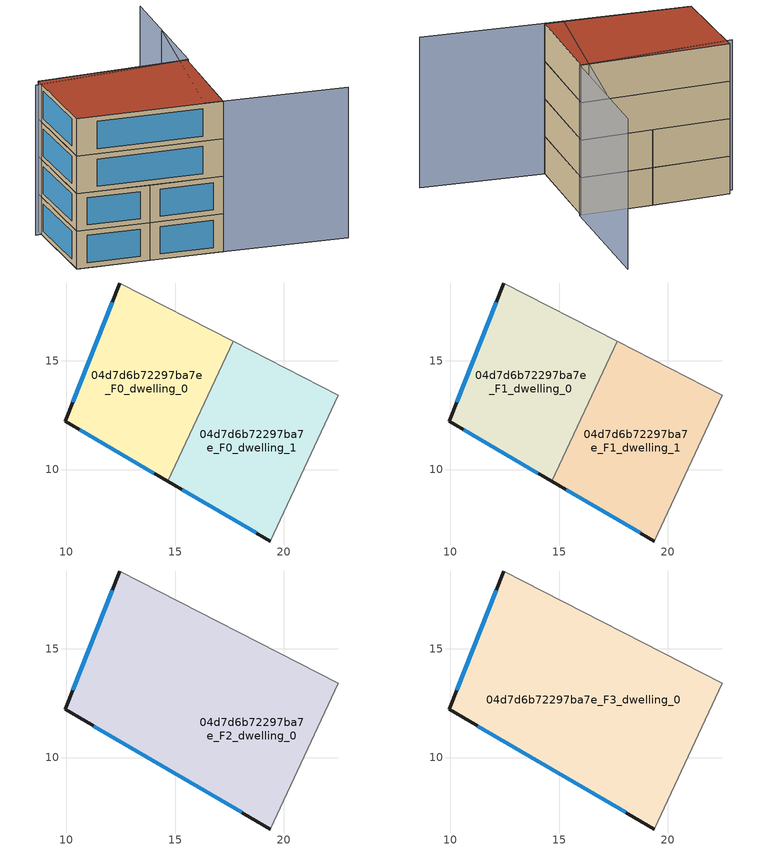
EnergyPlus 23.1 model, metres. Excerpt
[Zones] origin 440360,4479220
04d7d6b72297ba7e_F0_dwelling_0
 floor ground (EU_floor_Construction): 14.68,9.46 17.67,15.89 12.46,18.57 9.96,12.21 z0
 wall outside (EU_wall_Construction): 14.68,9.46 9.96,12.21 12.46,18.57 z0:3
 wall adiabatic (EU_wall_Construction): 12.46,18.57 17.67,15.89 z0:3
 wall to 04d7d6b72297ba7e_F0_dwelling_1 (EU_wall_Construction): 17.67,15.89 14.68,9.46 z0:3
 window (EU_Window_Construction): 14.02,9.84 10.61,11.83 / 10.3,13.09 12.11,17.69 z0.42:2.58
04d7d6b72297ba7e_F0_dwelling_1
 floor ground (EU_floor_Construction): 19.38,6.71 22.5,13.42 17.67,15.89 14.68,9.46 z0
 wall outside (EU_wall_Construction): 19.38,6.71 14.68,9.46 z0:3
 wall adiabatic (EU_wall_Construction): 17.67,15.89 22.5,13.42 19.38,6.71 z0:3
 window (EU_Window_Construction): 18.72,7.1 15.33,9.07 z0.42:2.58
04d7d6b72297ba7e_F1_dwelling_0
 floor to 04d7d6b72297ba7e_F0_dwelling_0 (EU_floor_Construction): 14.68,9.46 17.67,15.89 12.46,18.57 9.96,12.21 z3
 wall outside (EU_wall_Construction): 14.68,9.46 9.96,12.21 12.46,18.57 z3:6
 wall adiabatic (EU_wall_Construction): 12.46,18.57 17.67,15.89 z3:6
 wall to 04d7d6b72297ba7e_F1_dwelling_1 (EU_wall_Construction): 17.67,15.89 14.68,9.46 z3:6
 window (EU_Window_Construction): 14.02,9.84 10.61,11.83 / 10.3,13.09 12.11,17.69 z3.42:5.58
04d7d6b72297ba7e_F1_dwelling_1
 floor to 04d7d6b72297ba7e_F0_dwelling_1 (EU_floor_Construction): 19.38,6.71 22.5,13.42 17.67,15.89 14.68,9.46 z3
 wall outside (EU_wall_Construction): 19.38,6.71 14.68,9.46 z3:6
 wall adiabatic (EU_wall_Construction): 17.67,15.89 22.5,13.42 19.38,6.71 z3:6
 window (EU_Window_Construction): 18.72,7.1 15.33,9.07 z3.42:5.58
04d7d6b72297ba7e_F2_dwelling_0
 floor to 04d7d6b72297ba7e_F1_dwelling_0 (EU_floor_Construction): 14.68,9.46 17.67,15.89 12.46,18.57 9.96,12.21 z6
 floor to 04d7d6b72297ba7e_F1_dwelling_1 (EU_floor_Construction): 19.38,6.71 22.5,13.42 17.67,15.89 14.68,9.46 z6
 wall outside (EU_wall_Construction): 19.38,6.71 9.96,12.21 12.46,18.57 z6:9
 wall adiabatic (EU_wall_Construction): 12.46,18.57 22.5,13.42 19.38,6.71 z6:9
 window (EU_Window_Construction): 18.07,7.48 11.26,11.45 / 10.3,13.09 12.11,17.69 z6.42:8.58
04d7d6b72297ba7e_F3_dwelling_0
 floor to 04d7d6b72297ba7e_F2_dwelling_0 (EU_floor_Construction): 19.38,6.71 22.5,13.42 12.46,18.57 9.96,12.21 z9
 wall outside (EU_wall_Construction): 19.38,6.71 9.96,12.21 12.46,18.57 z9:12
 wall adiabatic (EU_wall_Construction): 12.46,18.57 22.5,13.42 19.38,6.71 z9:12
 window (EU_Window_Construction): 18.07,7.48 11.26,11.45 / 10.3,13.09 12.11,17.69 z9.42:11.58
 roof outside (EU_roof_Construction): 22.5,13.42 19.38,6.71 9.96,12.21 12.46,18.57 z12
shading: 26.48,22.03 22.57,13.38 / 22.57,13.38 11.85,18.23 / 27.32,1.88 18.19,7.44 / 18.19,7.44 24.63,18.03 z0:12
[Building]
EU S2 Campaign: North Axis=0; Terrain=City; Solar Distribution=FullExterior
[Site:Location]
Madrid: Latitude=40.5; Longitude=-3.5; Time Zone=1; Elevation=609
[SizingPeriod:WeatherFileDays]
AnnualSizingPeriod: Begin Month=1; Begin Day of Month=1; End Month=12; End Day of Month=31; Day of Week for Start Day=Monday; Use Weather File Daylight Saving Period=No; Use Weather File Rain and Snow Indicators=No
[MATERIAL]
EU_InternalMass_Material: Roughness=MediumRough; Thickness=0.1; Conductivity=1; Density=1800; Specific Heat=900; Thermal Absorptance=0.9; Solar Absorptance=0.7; Visible Absorptance=0.7
[MATERIAL:NOMASS] Roughness=MediumRough; Thermal Absorptance=0.9; Solar Absorptance=0.7; Visible Absorptance=0.7
Name | Thermal Resistance
EU_wall_NoMass | 1.60022
EU_roof_NoMass | 1.57597
EU_floor_NoMass | 0.470652
[WINDOWMATERIAL:SIMPLEGLAZINGSYSTEM]
EU_Window_SimpleGlazing: UFactor=3.28802; Solar Heat Gain Coefficient=0.85; Visible Transmittance=0.85
[CONSTRUCTION]
EU_wall_Construction: EU_wall_NoMass
EU_roof_Construction: EU_roof_NoMass
EU_floor_Construction: EU_floor_NoMass
EU_InternalMass_Construction: EU_InternalMass_Material
EU_Window_Construction: EU_Window_SimpleGlazing
[ZONE] Type=1; Multiplier=1; Ceiling Height=autocalculate; Floor Area=autocalculate; Part of Total Floor Area=Yes
Name | Volume
04d7d6b72297ba7e_F0_dwelling_0; 04d7d6b72297ba7e_F1_dwelling_0 | 117.805
04d7d6b72297ba7e_F2_dwelling_0; 04d7d6b72297ba7e_F3_dwelling_0 | 235.603
04d7d6b72297ba7e_F0_dwelling_1; 04d7d6b72297ba7e_F1_dwelling_1 | 117.809
[INTERNALMASS] Construction=EU_InternalMass_Construction
Name | Zone or ZoneList | Surface Area
04d7d6b72297ba7e_F0_dwelling_0_EU_InternalMass | 04d7d6b72297ba7e_F0_dwelling_0 | 39.2683
04d7d6b72297ba7e_F0_dwelling_1_EU_InternalMass | 04d7d6b72297ba7e_F0_dwelling_1 | 39.2696
04d7d6b72297ba7e_F1_dwelling_0_EU_InternalMass | 04d7d6b72297ba7e_F1_dwelling_0 | 39.2683
04d7d6b72297ba7e_F1_dwelling_1_EU_InternalMass | 04d7d6b72297ba7e_F1_dwelling_1 | 39.2696
04d7d6b72297ba7e_F2_dwelling_0_EU_InternalMass | 04d7d6b72297ba7e_F2_dwelling_0 | 78.5344
04d7d6b72297ba7e_F3_dwelling_0_EU_InternalMass | 04d7d6b72297ba7e_F3_dwelling_0 | 78.5344
[OTHEREQUIPMENT] Fuel Type=Electricity; Design Level Calculation Method=Watts/Area; Power per Zone Floor Area=1; Fraction Latent=0; Fraction Radiant=0; Fraction Lost=0; Carbon Dioxide Generation Rate=0; EndUse Subcategory=EU_Step8_InternalGains
Name | Zone or ZoneList or Space or SpaceList | Schedule
EU_Step8_InternalGain_04d7d6b72297ba7e_F0_dwelling_0_f000 | 04d7d6b72297ba7e_F0_dwelling_0 | EU_Step8_GainSchedule_04d7d6b72297ba7e_F0_dwelling_0_f000
EU_Step8_InternalGain_04d7d6b72297ba7e_F0_dwelling_1_f000 | 04d7d6b72297ba7e_F0_dwelling_1 | EU_Step8_GainSchedule_04d7d6b72297ba7e_F0_dwelling_1_f000
EU_Step8_InternalGain_04d7d6b72297ba7e_F1_dwelling_0_f000 | 04d7d6b72297ba7e_F1_dwelling_0 | EU_Step8_GainSchedule_04d7d6b72297ba7e_F1_dwelling_0_f000
EU_Step8_InternalGain_04d7d6b72297ba7e_F1_dwelling_1_f000 | 04d7d6b72297ba7e_F1_dwelling_1 | EU_Step8_GainSchedule_04d7d6b72297ba7e_F1_dwelling_1_f000
EU_Step8_InternalGain_04d7d6b72297ba7e_F2_dwelling_0_f000 | 04d7d6b72297ba7e_F2_dwelling_0 | EU_Step8_GainSchedule_04d7d6b72297ba7e_F2_dwelling_0_f000
EU_Step8_InternalGain_04d7d6b72297ba7e_F3_dwelling_0_f000 | 04d7d6b72297ba7e_F3_dwelling_0 | EU_Step8_GainSchedule_04d7d6b72297ba7e_F3_dwelling_0_f000
[ZONEVENTILATION:DESIGNFLOWRATE] Schedule=EU_AlwaysOn; Design Flow Rate Calculation Method=AirChanges/Hour; Air Changes per Hour=0.480704; Ventilation Type=Natural; Fan Pressure Rise=0; Fan Total Efficiency=1; Constant Term Coefficient=1; Temperature Term Coefficient=0; Velocity Term Coefficient=0; Velocity Squared Term Coefficient=0; Minimum Indoor Temperature=-100; Maximum Indoor Temperature=100; Delta Temperature=-100; Minimum Outdoor Temperature=-100; Maximum Outdoor Temperature=100; Maximum Wind Speed=40
Name | Zone or ZoneList or Space or SpaceList
EU_ConstantAir_04d7d6b72297ba7e_F0_dwelling_0 | 04d7d6b72297ba7e_F0_dwelling_0
EU_ConstantAir_04d7d6b72297ba7e_F0_dwelling_1 | 04d7d6b72297ba7e_F0_dwelling_1
EU_ConstantAir_04d7d6b72297ba7e_F1_dwelling_0 | 04d7d6b72297ba7e_F1_dwelling_0
EU_ConstantAir_04d7d6b72297ba7e_F1_dwelling_1 | 04d7d6b72297ba7e_F1_dwelling_1
EU_ConstantAir_04d7d6b72297ba7e_F2_dwelling_0 | 04d7d6b72297ba7e_F2_dwelling_0
EU_ConstantAir_04d7d6b72297ba7e_F3_dwelling_0 | 04d7d6b72297ba7e_F3_dwelling_0
[HVACTEMPLATE:THERMOSTAT] Constant Heating Setpoint=20; Constant Cooling Setpoint=50
EU_HeatOnly_04d7d6b72297ba7e_F0_dwelling_0; EU_HeatOnly_04d7d6b72297ba7e_F0_dwelling_1; EU_HeatOnly_04d7d6b72297ba7e_F1_dwelling_0; EU_HeatOnly_04d7d6b72297ba7e_F1_dwelling_1; EU_HeatOnly_04d7d6b72297ba7e_F2_dwelling_0; EU_HeatOnly_04d7d6b72297ba7e_F3_dwelling_0
[HVACTEMPLATE:ZONE:IDEALLOADSAIRSYSTEM] System Availability Schedule=EU_AlwaysOn; Maximum Heating Supply Air Temperature=50; Minimum Cooling Supply Air Temperature=13; Maximum Heating Supply Air Humidity Ratio=0.0156; Minimum Cooling Supply Air Humidity Ratio=0.0077; Heating Limit=NoLimit; Cooling Limit=NoLimit; Heating Availability Schedule=EU_AlwaysOn; Cooling Availability Schedule=EU_CoolingOff; Dehumidification Control Type=ConstantSensibleHeatRatio; Cooling Sensible Heat Ratio=0.7; Dehumidification Setpoint=60; Humidification Control Type=None; Humidification Setpoint=30; Outdoor Air Method=None; Outdoor Air Flow Rate per Person=0.00944; Outdoor Air Flow Rate per Zone Floor Area=0; Outdoor Air Flow Rate per Zone=0; Demand Controlled Ventilation Type=None; Outdoor Air Economizer Type=NoEconomizer; Heat Recovery Type=None; Sensible Heat Recovery Effectiveness=0.7; Latent Heat Recovery Effectiveness=0.65
Name | Template Thermostat
04d7d6b72297ba7e_F0_dwelling_0 | EU_HeatOnly_04d7d6b72297ba7e_F0_dwelling_0
04d7d6b72297ba7e_F0_dwelling_1 | EU_HeatOnly_04d7d6b72297ba7e_F0_dwelling_1
04d7d6b72297ba7e_F1_dwelling_0 | EU_HeatOnly_04d7d6b72297ba7e_F1_dwelling_0
04d7d6b72297ba7e_F1_dwelling_1 | EU_HeatOnly_04d7d6b72297ba7e_F1_dwelling_1
04d7d6b72297ba7e_F2_dwelling_0 | EU_HeatOnly_04d7d6b72297ba7e_F2_dwelling_0
04d7d6b72297ba7e_F3_dwelling_0 | EU_HeatOnly_04d7d6b72297ba7e_F3_dwelling_0
[SIZING:ZONE] Zone Cooling Design Supply Air Temperature Input Method=SupplyAirTemperature; Zone Cooling Design Supply Air Temperature=13; Zone Heating Design Supply Air Temperature Input Method=SupplyAirTemperature; Zone Heating Design Supply Air Temperature=50; Zone Cooling Design Supply Air Humidity Ratio=0.008; Zone Heating Design Supply Air Humidity Ratio=0.008; Cooling Design Air Flow Method=DesignDay; Cooling Design Air Flow Rate=0; Cooling Minimum Air Flow per Zone Floor Area=0.000762; Cooling Minimum Air Flow=0; Cooling Minimum Air Flow Fraction=0.2; Heating Design Air Flow Method=DesignDay; Heating Design Air Flow Rate=0; Heating Maximum Air Flow per Zone Floor Area=0.002032; Heating Maximum Air Flow=0.141576; Heating Maximum Air Flow Fraction=0.3; Account for Dedicated Outdoor Air System=No; Dedicated Outdoor Air System Control Strategy=NeutralSupplyAir; Dedicated Outdoor Air Low Setpoint Temperature for Design=autosize; Dedicated Outdoor Air High Setpoint Temperature for Design=autosize; Zone Load Sizing Method=Sensible Load Only No Latent Load; Zone Latent Cooling Design Supply Air Humidity Ratio Input Method=HumidityRatioDifference; Zone Cooling Design Supply Air Humidity Ratio Difference=0.005; Zone Latent Heating Design Supply Air Humidity Ratio Input Method=HumidityRatioDifference; Zone Humidification Design Supply Air Humidity Ratio Difference=0.005
04d7d6b72297ba7e_F0_dwelling_0; 04d7d6b72297ba7e_F0_dwelling_1; 04d7d6b72297ba7e_F1_dwelling_0; 04d7d6b72297ba7e_F1_dwelling_1; 04d7d6b72297ba7e_F2_dwelling_0; 04d7d6b72297ba7e_F3_dwelling_0
[SCHEDULE:CONSTANT]
Name | Hourly Value
EU_AlwaysOn | 1
EU_CoolingOff | 0
[SCHEDULE:FILE] Column Number=1; Rows to Skip at Top=0; Number of Hours of Data=8760; Column Separator=Comma; Interpolate to Timestep=No; Minutes per Item=60; Adjust Schedule for Daylight Savings=Yes
Name | File
EU_Step8_GainSchedule_04d7d6b72297ba7e_F0_dwelling_0_f000 | ../../schedules/04d7d6b72297ba7e/04d7d6b72297ba7e_F0_dwelling_0_f000_gain.csv
EU_Step8_GainSchedule_04d7d6b72297ba7e_F0_dwelling_1_f000 | ../../schedules/04d7d6b72297ba7e/04d7d6b72297ba7e_F0_dwelling_1_f000_gain.csv
EU_Step8_GainSchedule_04d7d6b72297ba7e_F1_dwelling_0_f000 | ../../schedules/04d7d6b72297ba7e/04d7d6b72297ba7e_F1_dwelling_0_f000_gain.csv
EU_Step8_GainSchedule_04d7d6b72297ba7e_F1_dwelling_1_f000 | ../../schedules/04d7d6b72297ba7e/04d7d6b72297ba7e_F1_dwelling_1_f000_gain.csv
EU_Step8_GainSchedule_04d7d6b72297ba7e_F2_dwelling_0_f000 | ../../schedules/04d7d6b72297ba7e/04d7d6b72297ba7e_F2_dwelling_0_f000_gain.csv
EU_Step8_GainSchedule_04d7d6b72297ba7e_F3_dwelling_0_f000 | ../../schedules/04d7d6b72297ba7e/04d7d6b72297ba7e_F3_dwelling_0_f000_gain.csv
